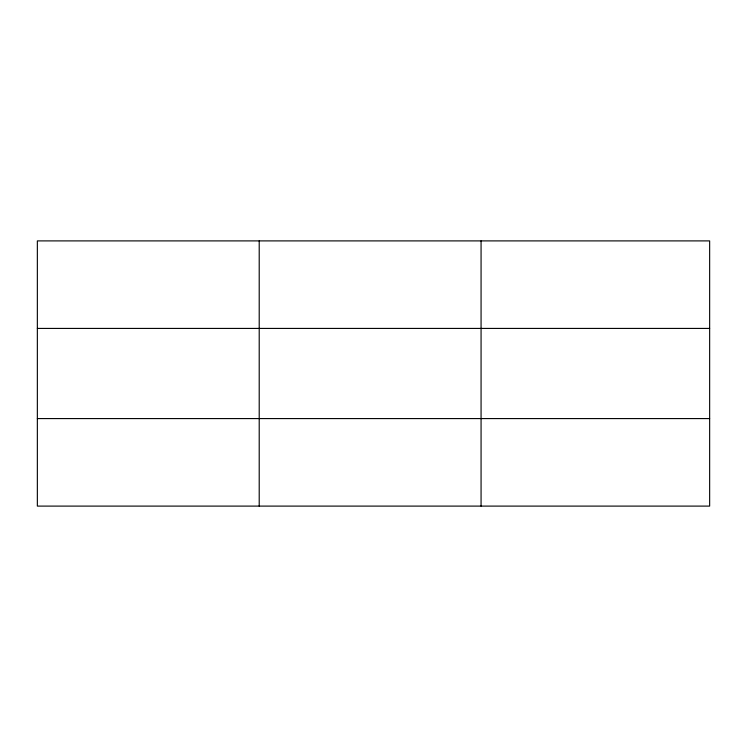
<?xml version="1.0" encoding="UTF-8"?>
<svg xmlns="http://www.w3.org/2000/svg" width="747" height="747" viewBox="0 0 747 747"><rect width="100%" height="100%" fill="white"/><g stroke="black" fill="none" stroke-linecap="round" stroke-linejoin="round"><path stroke-width="1.12" d="M259.209 240.898L259.209 506.102M481.068 240.898L481.068 506.102M709.65 328.419L709.65 240.898L37.35 240.898L37.35 506.102L709.65 506.102L709.65 328.419L37.35 328.419M37.35 418.581L709.65 418.581"/></g></svg>
